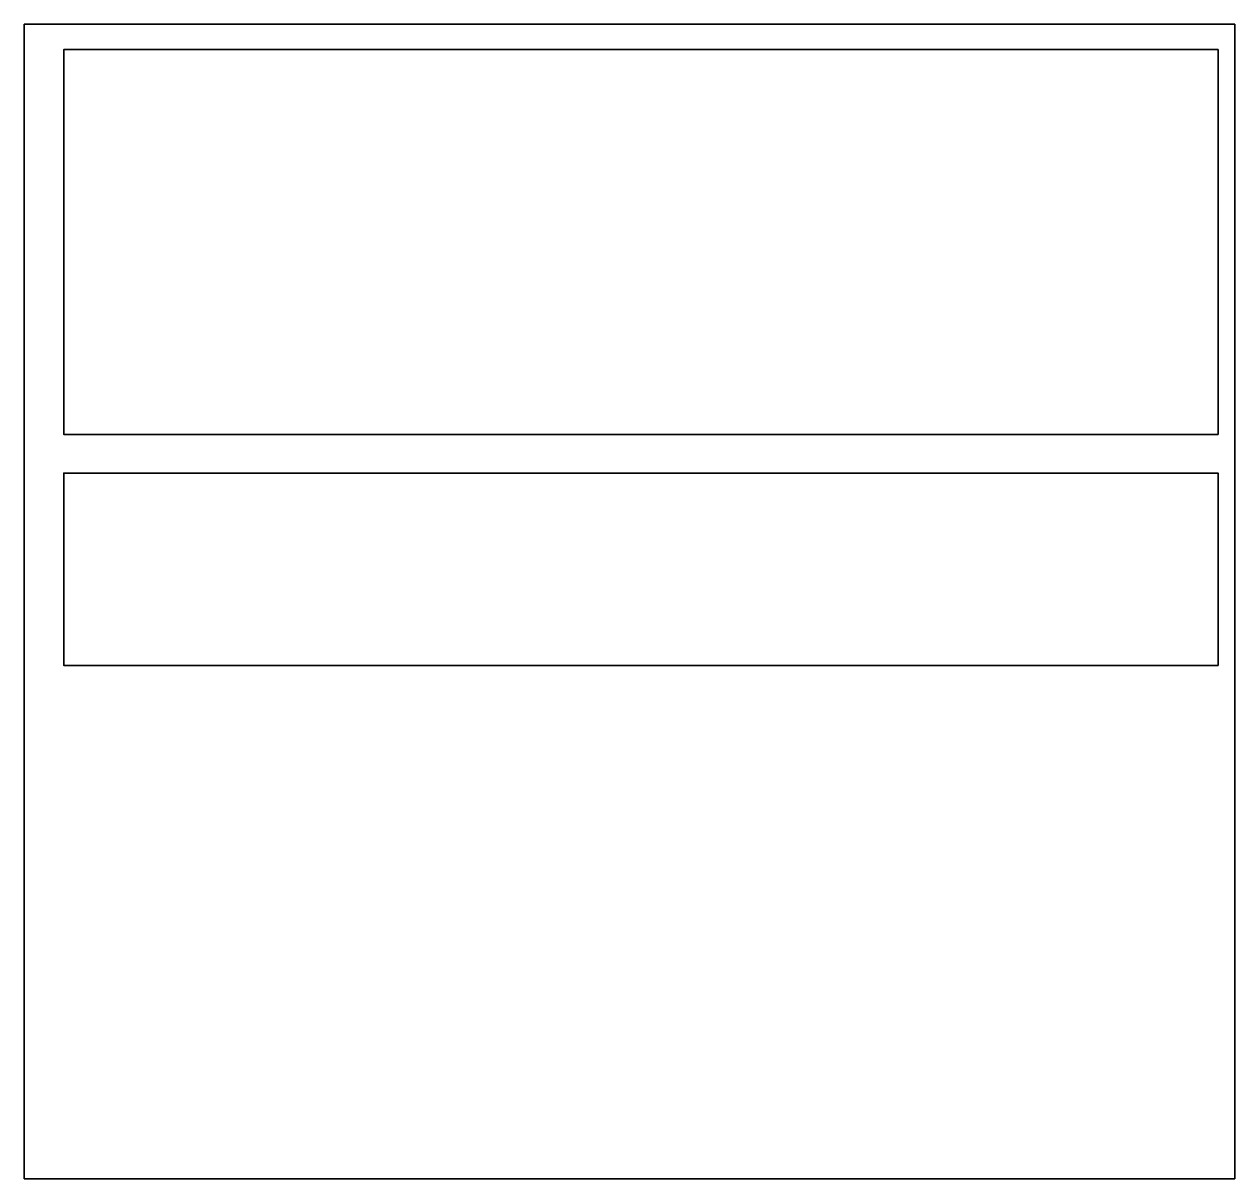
# Model space of a CAD drawing. Header units: millimetres. Extents: x -445 to -131, y -68 to 232.
import ezdxf

# ---------------------------------------------------------------- set-up
doc = ezdxf.new("R2010")
doc.units = ezdxf.units.MM
doc.header["$MEASUREMENT"] = 0
doc.layers.add('_U+5716_U+5C64 1', color=7, linetype='Continuous')

msp = doc.modelspace()

# ---------------------------------------------------------------- linework, layer by layer
at = {"layer": '_U+5716_U+5C64 1', "color": 250, "lineweight": 35, "true_color": 0x221814}
for points in [[(-445.24, 231.62), (-445.24, -68.38), (-130.64, -68.38), (-130.64, 231.62), (-445.24, 231.62)], [(-134.97, 125.02), (-434.97, 125.02), (-434.97, 225.02), (-134.97, 225.02), (-134.97, 125.02)], [(-134.97, 65.01), (-434.97, 65.01), (-434.97, 115.01), (-134.97, 115.01), (-134.97, 65.01)]]:
    msp.add_lwpolyline(points, dxfattribs=at)

doc.saveas('drawing.dxf')
